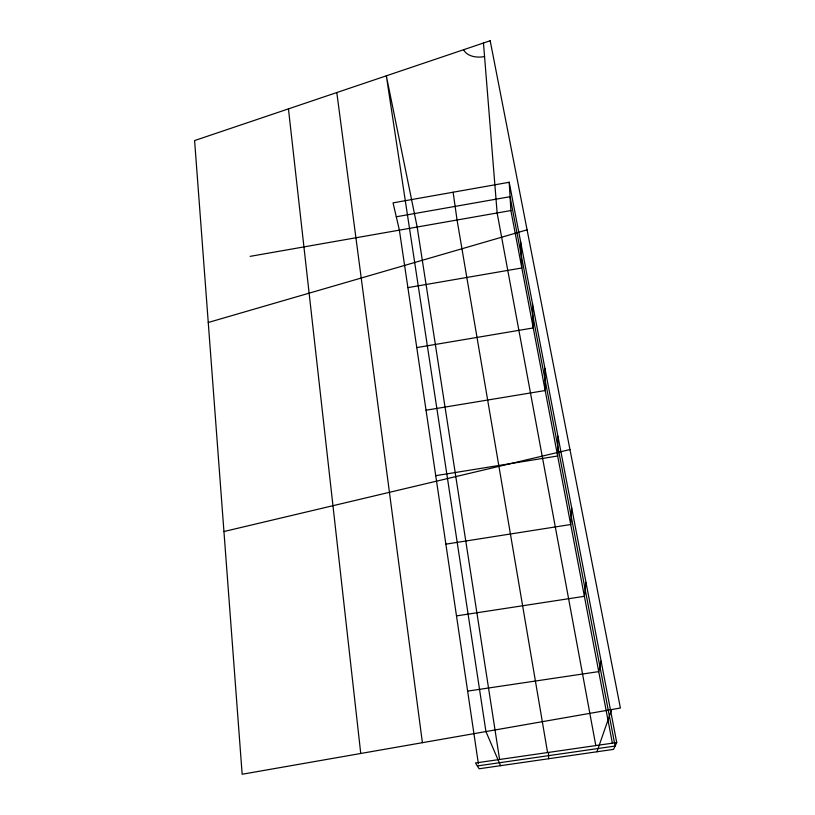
<?xml version="1.0" encoding="UTF-8"?>
<svg xmlns="http://www.w3.org/2000/svg" width="815" height="815" viewBox="0 0 815 815"><rect width="100%" height="100%" fill="white"/><g stroke="black" fill="none" stroke-linecap="round" stroke-linejoin="round"><path stroke-width="1.22" d="M557.959 436.32L557.654 456.003L435.73 475.675M571.641 507.592L570.714 524.514L445.876 544.155M586.005 582.419L584.396 596.305L456.492 615.895M601.103 661.097L598.74 671.611L467.627 691.11M596.957 751.766L611.658 709.539M616.731 742.547L613.563 749.372L479.128 768.769L475.502 762.972L616.731 742.547L509.171 182.112M208.253 322.485L527.081 229.83M223.942 531.533L569.96 449.554M396.284 216.78L510.068 196.7L615.111 746.051L477.356 765.937M250.154 256.358L510.893 210.545L509.202 182.275L393.054 202.864L399.381 230.146L478.385 763.757M407.887 287.624L521.834 267.982L520.581 241.546M416.771 347.587L533.255 327.925L532.47 303.516M426.041 410.21L545.184 390.538L544.919 368.37M500.553 765.672L485.934 731.554L386.33 75.815L417.168 227.018L499.585 759.417M510.862 210.402L612.381 743.198M595.816 745.593L497.14 212.97L483.468 43.012M547.558 752.479L457.062 220.009L453.12 192.218M336.799 92.543L422.404 742.689M288.449 108.874L360.75 753.478M548.495 752.418L548.627 758.745M484.558 56.581A21.088 13.712 -14.9 0 1 463.643 49.715M490.182 40.75L194.602 140.567L242.157 774.25L620.398 708.011L490.182 40.75"/></g></svg>
